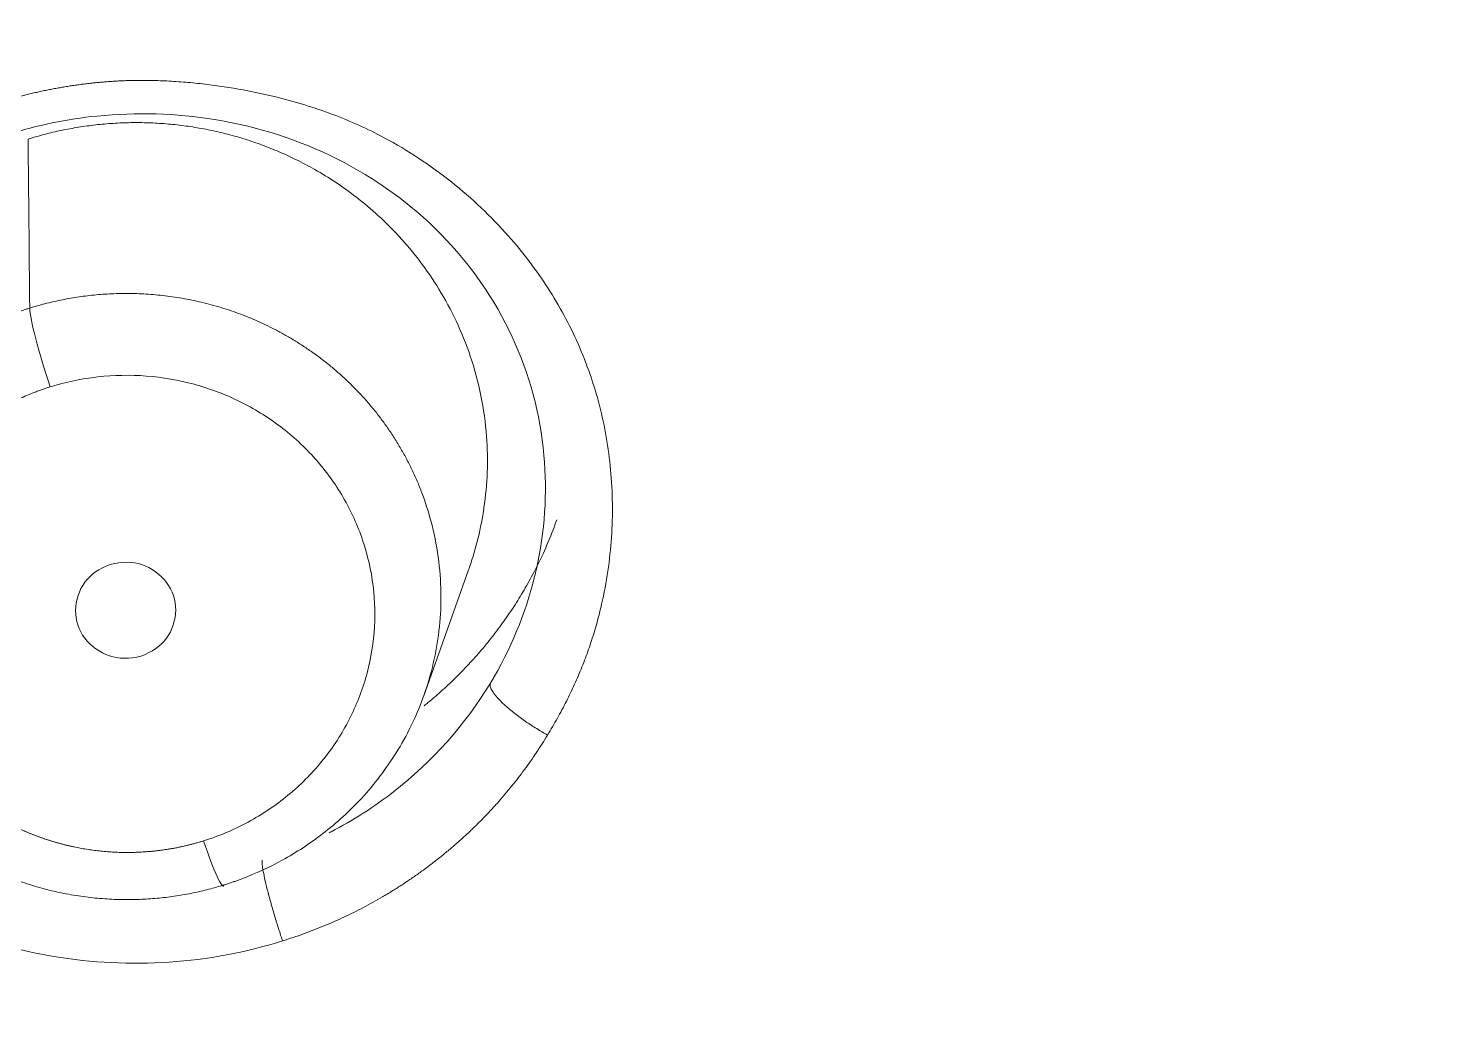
# Model space of a CAD drawing. Extents: x 6534 to 7663, y 0 to 827.
# Drawn here: x 7087.64 to 7094, y 576.96 to 581.47 of the extents above; entities that cross this region are included whole.
import ezdxf

# ---------------------------------------------------------------- set-up
doc = ezdxf.new("R2010")
doc.units = 0
doc.header["$LTSCALE"] = 30
doc.header["$MEASUREMENT"] = 0
doc.layers.add('1', color=7, linetype='CONTINUOUS')

msp = doc.modelspace()

# ---------------------------------------------------------------- linework, layer by layer
at = {"layer": '1', "color": 7, "linetype": 'Continuous', "lineweight": 18}
msp.add_line((7089.430320363834, 578.4478350738459), (7089.632726461212, 579.0173649499307), dxfattribs=at)
for centre, major_axis, ratio, start_param, end_param in [((7103.394459073822, 533.9208478015898), (62.57703589943, 0), 0.9614659969169174, 0, 3.141593206870928), ((7103.394459073841, 533.3074807273692), (-60.5, 3.704556567420745e-15), 0.961465996916715, 4.724169612243257, 7.004196626651515), ((7103.394459073841, 533.4449426646229), (60, 0), 0.9614659969167146, 1.582576958653465, 4.712388980385212), ((7103.394459073841, 533.4449426646229), (-59.925, 3.669347971945257e-15), 0.961465996916715, 4.712388980381598, 7.853981633974484), ((7087.74203626345, 579.9268205026124), (-0.08910489846021048, 0.2864566343582539), 0.08465287140831507, 0.273984099364628, 1.835867605058786), ((7088.435223229731, 577.8755724280463), (0.08910879670327765, -0.2864554371382994), 0.08460331270732319, 4.978576337743799, 6.43584092718262)]:
    msp.add_ellipse(centre, major_axis=major_axis, ratio=ratio, start_param=start_param, end_param=end_param, dxfattribs=at)
at = {"layer": '1', "color": 7, "linetype": 'Continuous', "lineweight": 13}
for centre, major_axis, ratio, start_param, end_param in [((7103.394459073841, 533.6013644797072), (61.96284250743, 0), 0.9614659969167147, 1.570796326794897, 3.141592647523717), ((7103.394459073841, 533.3074807273701), (59.42499999999999, 0), 0.9614659969167147, 1.570796326794897, 4.701939975486441), ((7103.394459073841, 533.3074807273701), (57.94795379563, 0), 0.9614659969167149, 1.57918664313506, 4.71238898038469), ((7103.394459073841, 533.3518733314663), (57.40309474942, 0), 0.961465996916715, 1.579486275231988, 4.71238898038469)]:
    msp.add_ellipse(centre, major_axis=major_axis, ratio=ratio, start_param=start_param, end_param=end_param, dxfattribs=at)
at = {"layer": '1', "color": 7, "linetype": 'Continuous', "lineweight": 18}
for points, knots in [([(7040.495335583485, 539.0743954198838), (7040.495375012621, 540.309430454327), (7040.534796826194, 541.5291684444405), (7040.686484201206, 543.9334229945171), (7040.798743865589, 545.1180097375191), (7041.090070420118, 547.4485429585166), (7041.269138391587, 548.5944749603523), (7041.688030480564, 550.8446601210444), (7041.92785819816, 551.9489164474094), (7042.462257589615, 554.1133232350858), (7042.756832091029, 555.1734740508969), (7043.394802916262, 557.2477842420617), (7043.738198948302, 558.2619449232602), (7044.468017032275, 560.2428928300337), (7044.854436149557, 561.2096823939096), (7045.664681619643, 563.0950047734973), (7046.088504226211, 564.013545330567), (7046.968144339496, 565.802033941552), (7047.42395665303, 566.6719828571554), (7048.362356762838, 568.3632709763847), (7048.844941778659, 569.1846128408574), (7049.831911688843, 570.7790216661501), (7050.336296433697, 571.5520898611239), (7051.362140086173, 573.0505844892932), (7051.883602071682, 573.7760104967151), (7052.939138273059, 575.180118913202), (7053.473216793484, 575.858799805736), (7054.549796562025, 577.170545816813), (7055.092300860035, 577.8036104396774), (7056.181815033537, 579.0254451074811), (7056.728823316695, 579.6142161231642), (7057.549980359592, 580.4652658228574), (7057.960722739201, 580.882766774042), (7058.439644645401, 581.3560724523231), (7058.678968390118, 581.5893143717644), (7058.798587553228, 581.7050868430683), (7058.858385415593, 581.762761489636), (7058.8882812873, 581.7915459824476), (7058.90322844211, 581.805925029596), (7058.910701822235, 581.8131112544011), (7058.914438462725, 581.8167035422425), (7058.916306770544, 581.8184994800408), (7058.917240921344, 581.8193973974112), (7058.917707995965, 581.8198463432145), (7058.917908170636, 581.8200387457987), (7058.91804162038, 581.8201670135745), (7058.918085154385, 581.8202088570283), (7060.391353624219, 583.2362562935996), (7061.935578980003, 584.579582447865), (7065.149731560021, 587.1093747791838), (7066.819638995216, 588.295825456878), (7070.267654048701, 590.5017266190671), (7072.045753489288, 591.5211722196932), (7075.691867594142, 593.3845618922883), (7077.559857124787, 594.2284906248278), (7081.366919940774, 595.7340607277933), (7083.306026174405, 596.3957117632513), (7087.236181198474, 597.5323435133882), (7089.227212620797, 598.0073103628883), (7093.241699393961, 598.7678179924224), (7095.265149276751, 599.0533504100717), (7099.32495960107, 599.4339423720653), (7101.361314811398, 599.5289927203166), (7103.394459970206, 599.5291235079126)], [0, 0, 0, 0, 0.03125000000024419, 0.03125000000024419, 0.06250000000048839, 0.06250000000048839, 0.09375000000073258, 0.09375000000073258, 0.1250000000009767, 0.1250000000009767, 0.1562500000012209, 0.1562500000012209, 0.1875000000014651, 0.1875000000014651, 0.2187500000017093, 0.2187500000017093, 0.2500000000019535, 0.2500000000019535, 0.2812500000021977, 0.2812500000021977, 0.3125000000024419, 0.3125000000024419, 0.3437500000026861, 0.3437500000026861, 0.3750000000029302, 0.3750000000029302, 0.4062500000031744, 0.4062500000031744, 0.4375000000034186, 0.4375000000034186, 0.4687500000036628, 0.4687500000036628, 0.4843750000037849, 0.4921875000038459, 0.4960937500038763, 0.4980468750038917, 0.4990234375038993, 0.4995117187539029, 0.4997558593789049, 0.4998779296914058, 0.499938964847656, 0.4999694824257812, 0.4999847412148437, 0.4999923706093749, 0.4999961853066406, 0.4999961853066406, 0.5000000000039063, 0.5000000000039063, 0.562500000003418, 0.562500000003418, 0.6250000000029298, 0.6250000000029298, 0.6875000000024415, 0.6875000000024415, 0.7500000000019531, 0.7500000000019531, 0.8125000000014648, 0.8125000000014648, 0.8750000000009766, 0.8750000000009766, 0.9375000000004883, 0.9375000000004883, 1, 1, 1, 1]), ([(7087.47860260957, 581.1216004761086), (7087.486527605252, 581.1240517785295), (7087.502339632576, 581.1289426406088), (7087.526099316389, 581.1359816814561), (7087.549815811642, 581.142779943491), (7087.573495841323, 581.1493177102479), (7087.597137128822, 581.155600278104), (7087.620739797459, 581.1616262827088), (7087.644303337302, 581.1673961266442), (7087.66782741232, 581.1729097367274), (7087.691311645556, 581.1781671608878), (7087.714755676298, 581.1831684092876), (7087.738159144854, 581.1879134966157), (7087.761521696589, 581.192402430826), (7087.784842980849, 581.1966352161357), (7087.808122651233, 581.2006118522299), (7087.831360365513, 581.2043323344756), (7087.854555785647, 581.20779665386), (7087.877708577766, 581.211004797045), (7087.900818412159, 581.2139567462395), (7087.923884963317, 581.2166524796762), (7087.946907909724, 581.2190919698737), (7087.9698869346, 581.2212751901202), (7087.992821723131, 581.2232020904235), (7088.015711972704, 581.2248726869225), (7088.038557354843, 581.2262867295553), (7088.061357656716, 581.2274449377778), (7088.103673675882, 581.2291176491149), (7088.166118644966, 581.230034101623), (7088.249194954202, 581.2282063147923), (7088.333882315948, 581.2233318940944), (7088.448858513191, 581.2127511104886), (7088.592605808721, 581.1923844601674), (7088.750437297233, 581.159271368288), (7088.89224018154, 581.1202313470026), (7089.01762532994, 581.0774304296178), (7089.137588679055, 581.0279421935452), (7089.268770339733, 580.9635305646493), (7089.409830645844, 580.8795563211638), (7089.556188576947, 580.7730537713724), (7089.691767246783, 580.6552577862594), (7089.842553669622, 580.4993255006843), (7089.996549914413, 580.2974135665554), (7090.112437251992, 580.0827600161742), (7090.183762857689, 579.9020832180995), (7090.226382102161, 579.76110238418), (7090.257324568749, 579.6170640248743), (7090.276808771971, 579.4686184952784), (7090.284780416458, 579.3171451339836), (7090.280682395325, 579.1640107042235), (7090.264372327404, 579.0120829575039), (7090.242885516518, 578.8979504514637), (7090.224334597833, 578.8208773468009), (7090.213505580338, 578.779990210031), (7090.201761645938, 578.7393506509161), (7090.189101017564, 578.6989591156421), (7090.175525936449, 578.6588159754742), (7090.161037525702, 578.6189215184195), (7090.145637154968, 578.5792759573865), (7090.129326112604, 578.5398794074313), (7090.112105551116, 578.5007319704282), (7090.093977033797, 578.4618334199545), (7090.074940393786, 578.4231843829889), (7090.05500178301, 578.3847819118978), (7090.03414347292, 578.346636095463), (7090.012437206382, 578.3087077120485), (7089.997261402104, 578.2837245697297), (7089.989656239831, 578.2712045841022)], [0, 0, 0, 0, 0.004842908889131759, 0.009662618221017456, 0.01445959999081757, 0.01923433360574855, 0.02398730587361013, 0.02871901098363546, 0.03342995047907618, 0.03812063322135135, 0.04279157534559254, 0.0474433002071691, 0.05207633831877778, 0.05669122727843134, 0.06128851168732277, 0.06586874305810776, 0.07043247971293308, 0.07498028667133798, 0.07951273552774817, 0.08403040431857987, 0.08853387737879329, 0.0930237451880549, 0.0975006042062086, 0.1019650566984974, 0.106417710550216, 0.1108591790712373, 0.1152900807904889, 0.1197110392403844, 0.1355249047348589, 0.1516772598575123, 0.1681909206637962, 0.1850871904959499, 0.2192547909104339, 0.2533313597310567, 0.2800582162164237, 0.3062692147140473, 0.3320658272987877, 0.3575543872052763, 0.3940049072293521, 0.4311730387560202, 0.4676083079987383, 0.5038158639069952, 0.564445613441853, 0.6239682418409482, 0.6545362162371151, 0.6848949146575575, 0.7152222040258313, 0.7456931558682025, 0.7773425710080748, 0.8086212453325108, 0.8397093950717908, 0.8707880310164308, 0.8793651148533301, 0.8879297542135673, 0.8964860686898733, 0.9050381810598791, 0.9135902117538875, 0.9221462733191579, 0.9307104649205841, 0.9392868669171183, 0.9478795355521402, 0.956492497794142, 0.9651297463617993, 0.9737952349645764, 0.9824928737867253, 0.9912265252392302, 1, 1, 1, 1]), ([(7087.551897374651, 580.9860625893848), (7087.682634473431, 581.0268979480097), (7087.993339758576, 581.0904214056359), (7088.510693659252, 581.0751013505846), (7089.057760522232, 580.8994341044986), (7089.530315633284, 580.5579669233848), (7089.857700853998, 580.0880372736333), (7090.001723441535, 579.554465810158), (7089.977571200049, 579.1902320508825), (7089.939204403921, 579.0200828224447)], [0, 0, 0, 0, 0.1060924566043094, 0.2432453408751398, 0.3960800615816324, 0.5528273537169232, 0.7078524812152074, 0.8598094928118025, 1, 1, 1, 1]), ([(7087.642301296522, 580.964213776701), (7087.654651170228, 580.9679817364768), (7087.679377591669, 580.9755257943038), (7087.7168599079, 580.9857370322948), (7087.754653704788, 580.99514057849), (7087.792764648674, 581.0036450841967), (7087.831163758156, 581.0112609478797), (7087.86983082611, 581.0179718235145), (7087.908742759577, 581.0237691798138), (7087.947876727267, 581.0286430285041), (7087.987209327188, 581.0325844348758), (7088.026716824761, 581.0355848608692), (7088.066375103809, 581.037636359396), (7088.10615969537, 581.0387315395856), (7088.146045786231, 581.0388635933464), (7088.18600823355, 581.0380263051534), (7088.226021578474, 581.0362140660368), (7088.26606006066, 581.0334218861144), (7088.306097633189, 581.029645407159), (7088.346107977994, 581.0248809147915), (7088.386064521768, 581.0191253503758), (7088.425940452373, 581.0123763225824), (7088.465708735702, 581.0046321186064), (7088.505342133059, 580.9958917150175), (7088.54481321891, 580.9861547882324), (7088.584094399411, 580.9754217245895), (7088.623157930212, 580.9636936299958), (7088.661975939163, 580.9509723392066), (7088.700520432734, 580.937260424384), (7088.738763365517, 580.922561204241), (7088.776676475531, 580.9068787487408), (7088.814231998396, 580.8902178981484), (7088.868808145844, 580.8643253172722), (7088.942063100431, 580.8255975016186), (7089.034337231615, 580.7689121116505), (7089.129906252298, 580.700414036492), (7089.226930535772, 580.6187980290988), (7089.323224023246, 580.5228849044256), (7089.416233559714, 580.4117019794262), (7089.503038329255, 580.2845877207765), (7089.580365672293, 580.1412380618667), (7089.668521750395, 579.9228659158316), (7089.72659459494, 579.6372686885329), (7089.714901501359, 579.312206606995), (7089.666203034636, 579.1127459337372), (7089.634198415112, 579.0215041204283), (7089.632752887736, 579.0174399539196)], [0, 0, 0, 0, 0.01106739543789154, 0.02215869492843066, 0.03327393665165797, 0.04441315881018595, 0.05557639962987225, 0.0667636973604987, 0.07797509027644188, 0.08921061667733496, 0.1004703148887278, 0.1117542232627395, 0.1230623801787068, 0.1343948240438271, 0.1457515932937979, 0.1571327263934461, 0.1685382618373571, 0.1799682381504984, 0.1914226938888335, 0.2029016676399384, 0.214405198023606, 0.2259333236924519, 0.2374860833325073, 0.2490635156638163, 0.2606656594410239, 0.2722925534539578, 0.2839442365282074, 0.2956207475257003, 0.3073221253452707, 0.3190484089232248, 0.3307996372339014, 0.3425758492902288, 0.3543770841442779, 0.3827850822036549, 0.41394649759139, 0.4478629858650451, 0.4845363448469935, 0.5239685266391841, 0.5661616456930313, 0.6111179843809935, 0.6588399969324115, 0.709330312266863, 0.818901838288163, 0.914538396453778, 0.9961877796053844, 1, 1, 1, 1]), ([(7088.527343986848, 577.5937043095241), (7088.532876463722, 577.5954593811753), (7088.543906553696, 577.5989584646172), (7088.560313202775, 577.6044373703303), (7088.57655042184, 577.6100587129563), (7088.592611498117, 577.6158359065871), (7088.665872090631, 577.6431547001234), (7088.798820693769, 577.7044560484865), (7088.983260716528, 577.8249249626137), (7089.159924991196, 577.98650739595), (7089.316374994333, 578.1918205123002), (7089.438071840907, 578.4403318626273), (7089.509019325709, 578.7272648106782), (7089.513211766955, 579.0422813111477), (7089.458802664726, 579.2731991421629), (7089.40353439667, 579.4123544211193), (7089.380050622298, 579.4648106095688), (7089.35456687763, 579.5158063965787), (7089.327186774017, 579.5652893695501), (7089.298015160879, 579.6132053293882), (7089.267156947284, 579.6595082888348), (7089.234716993193, 579.7041576417487), (7089.200799741428, 579.747118706508), (7089.165508941664, 579.7883623638572), (7089.128947373647, 579.8278649216309), (7089.091216594072, 579.8656079088742), (7089.052416700501, 579.9015778795406), (7089.012646113795, 579.935766206127), (7088.972001378314, 579.9681688699011), (7088.930576979682, 579.9987862473495), (7088.888465179666, 580.0276228942735), (7088.84575586774, 580.0546873283897), (7088.802536428859, 580.0799918113839), (7088.758891626904, 580.103552131256), (7088.714903503281, 580.125387385754), (7088.670651290062, 580.1455197676282), (7088.626211337105, 580.163974352387), (7088.581657052527, 580.1807788891638), (7088.537058855902, 580.1959635952735), (7088.492484143563, 580.2095609549565), (7088.447997265364, 580.221605522775), (7088.403659512255, 580.2321337320705), (7088.359529114046, 580.2411837088393), (7088.315661246708, 580.2487950913414), (7088.27210804859, 580.2550088557123), (7088.228918644936, 580.2598671477995), (7088.186139180084, 580.2634131214177), (7088.143812856741, 580.2656907831815), (7088.1019799818, 580.2667448439247), (7088.060678017969, 580.2666205772352), (7088.019941641233, 580.2653636834516), (7087.979802801528, 580.2630201654015), (7087.940290793778, 580.2596361929295), (7087.901432310711, 580.2552580401248), (7087.863251579794, 580.2499317882598), (7087.825770207897, 580.2437039161646), (7087.789008107025, 580.2366186791223), (7087.75298048265, 580.2287272477902), (7087.717709207891, 580.2200539377), (7087.683181695441, 580.2107190915394), (7087.660555396138, 580.2038474923907), (7087.649328614397, 580.2004379227201)], [0, 0, 0, 0, 0.003921000550915548, 0.007817292298764236, 0.01168887594951093, 0.01553575219743095, 0.01935792172501927, 0.06457347109569664, 0.11437095560838, 0.1687502699754867, 0.2277113018428192, 0.2912537768280775, 0.3593770636961903, 0.4320799410203562, 0.5093603261521503, 0.5227661518493071, 0.5360504369442018, 0.5492131549005594, 0.5622542805810801, 0.5751737901981627, 0.5879716612655298, 0.6006478725506844, 0.6132024040282632, 0.6256352368342487, 0.6379463532210728, 0.6501357365135871, 0.6622033710659239, 0.6741492422192495, 0.6859733362603967, 0.6976756403813937, 0.7092561426398937, 0.7207148319204937, 0.7320516978969669, 0.7432667309953822, 0.754359922358146, 0.7653312638089553, 0.7761807478186453, 0.7869083674719801, 0.7975141164353441, 0.8079979889253674, 0.8183599796784715, 0.8286000839213559, 0.8387182973424141, 0.8487146160640895, 0.8585890366161822, 0.8683415559100972, 0.8779721712140596, 0.8874808801292786, 0.896867680567091, 0.9061325707270712, 0.9152755490761302, 0.9242966143285956, 0.9331957654273045, 0.9419730015256931, 0.9506283219709121, 0.9591617262879717, 0.9675732141649367, 0.9758627854391655, 0.9840304400846468, 0.9920761782003964, 1, 1, 1, 1]), ([(7087.649327673147, 580.2004412216133), (7087.643869189236, 580.1987098216891), (7087.632944558154, 580.1952445910988), (7087.61663088107, 580.1898001144646), (7087.600359712715, 580.184170642176), (7087.584139371289, 580.1783385106128), (7087.510042044905, 580.1507049704664), (7087.375898957657, 580.0886984664626), (7087.19042104701, 579.9669360489402), (7087.013599383825, 579.8041546520412), (7086.857746076675, 579.5980470557965), (7086.737132718241, 579.3494334094062), (7086.667342219179, 579.0632915983765), (7086.663845378757, 578.7499906968637), (7086.718061756035, 578.5205322216225), (7086.77295046576, 578.3822100399966), (7086.796339848612, 578.329901233381), (7086.821719249452, 578.2790396473661), (7086.848986495677, 578.2296773948378), (7086.878038321721, 578.18186842346), (7086.908771332618, 578.1356586067018), (7086.9410821598, 578.091088544174), (7086.974867807868, 578.0481930186238), (7087.01002592824, 578.0070013501722), (7087.046455089437, 577.9675375256006), (7087.084055025625, 577.9298203975673), (7087.122726868437, 577.8938638743089), (7087.162373360984, 577.8596771193338), (7087.202899054669, 577.8272647545423), (7087.244210489026, 577.7966270671623), (7087.286216355, 577.7677602191261), (7087.328827642044, 577.7406564580488), (7087.371957769533, 577.7153043289), (7087.415522702939, 577.691688885549), (7087.459441055325, 577.6697919014109), (7087.503634174679, 577.649592078486), (7087.548026217661, 577.6310652541238), (7087.592544210338, 577.6141846049195), (7087.637118096517, 577.598920847176), (7087.68168077426, 577.5852424334457), (7087.726168121202, 577.5731157446894), (7087.770519009287, 577.5625052776536), (7087.814675309524, 577.5533738271151), (7087.858581887373, 577.545682662671), (7087.902186589381, 577.5393916998114), (7087.945440221638, 577.5344596650475), (7087.988296520669, 577.5308442549053), (7088.03071211731, 577.5285022886055), (7088.072646494127, 577.5273898544374), (7088.114061937059, 577.5274624492667), (7088.154923481236, 577.5286751128529), (7088.195198853631, 577.5309825506283), (7088.234858405256, 577.5343392680638), (7088.27387506178, 577.5386996320344), (7088.312224189251, 577.5440181687295), (7088.349883754749, 577.5502489664354), (7088.386833395572, 577.5573483204912), (7088.423057465538, 577.5652655008034), (7088.458533542226, 577.5739768817557), (7088.493274025, 577.5833616782952), (7088.516043216459, 577.5902759295723), (7088.527343167625, 577.5937073514533)], [0, 0, 0, 0, 0.003868486195645067, 0.007742403425613244, 0.01162175170804964, 0.01550653106025653, 0.01939674149854019, 0.06511034352624338, 0.1152657611373029, 0.1698603636619764, 0.2288909838215356, 0.2923537659798713, 0.3602439767889326, 0.4325557796499246, 0.5092819740098118, 0.5226462670641754, 0.5358905795137077, 0.5490149142749745, 0.5620192752156739, 0.574903667105464, 0.5876680955676481, 0.600312567031767, 0.6128370886870853, 0.6252416684369696, 0.6375263148541629, 0.6496910371369478, 0.6617358450662322, 0.6736607489635034, 0.6854657596497125, 0.6971508884050395, 0.7087161469295697, 0.7201615473048861, 0.7314871019565501, 0.7426928236174987, 0.7537787252923551, 0.7647448202226411, 0.7755911218529139, 0.7863176437978063, 0.7969243998099902, 0.807411403749057, 0.8177786695513193, 0.8280262112005381, 0.8381540426995779, 0.8481621780429824, 0.8580506311905014, 0.8678194160415309, 0.8774685464105165, 0.886998036003293, 0.8964078983943716, 0.9056981470051886, 0.9148687950833169, 0.9239198556826407, 0.9328513416445154, 0.9416632655799033, 0.9503556398525096, 0.9589284765629185, 0.9673817875337455, 0.9757155842958205, 0.983929878075401, 0.9920246797824551, 1, 1, 1, 1]), ([(7089.43256879817, 578.4039451499584), (7089.438211015723, 578.4084997196555), (7089.455115452189, 578.4223010549244), (7089.4829270801, 578.4457927683666), (7089.515708622336, 578.4747639341381), (7089.547872698326, 578.5045028919972), (7089.579398222199, 578.5349990147961), (7089.610264246596, 578.566241116047), (7089.640449978089, 578.5982174490523), (7089.669934792763, 578.630915706422), (7089.698698251952, 578.6643230199784), (7089.726720118093, 578.6984259610449), (7089.75398037077, 578.7332105412247), (7089.780459222678, 578.768662213271), (7089.806137136433, 578.8047658735918), (7089.830994838696, 578.8415058606306), (7089.855013344862, 578.8788659707366), (7089.87817394455, 578.9168294106262), (7089.900458334228, 578.9553789893575), (7089.931907911452, 579.0128934485638), (7089.971708668287, 579.093277576892), (7090.007066320031, 579.1770277889386), (7090.026199040924, 579.2286654625091), (7090.031619576405, 579.2439066207212)], [0, 0, 0, 0, 0.02058839427351872, 0.06197584147730207, 0.1034566853750455, 0.1450309121054478, 0.1866985068317674, 0.2284594537464533, 0.2703137360757944, 0.3122613360844656, 0.3543022350801009, 0.3964364134177391, 0.4386638505043027, 0.4809845248029826, 0.5233984138375917, 0.5659054941969024, 0.6085057415389097, 0.6511991305950694, 0.6939856351744946, 0.7368652281680915, 0.8403370390619852, 0.9530785362700848, 1, 1, 1, 1])]:
    msp.add_open_spline(points, degree=3, knots=knots, dxfattribs=at)
at = {"layer": '1', "color": 7, "linetype": 'Continuous', "lineweight": 13}
msp.add_open_spline([(7087.642301296522, 580.964213776701), (7087.644626022691, 580.7096741979308), (7087.646950748589, 580.455134619076), (7087.649275474216, 580.2005950401362)], degree=3, dxfattribs=at)
for points, degree, knots in [([(7087.741977319855, 579.8444956017643), (7087.811777645856, 579.8662075659417), (7087.883798604311, 579.8813146465504), (7088.029525497552, 579.8977408869118), (7088.103227840437, 579.8990596417993), (7088.249489683303, 579.8878579553179), (7088.322045578199, 579.8753377900616), (7088.463230555573, 579.8369379740293), (7088.531856158105, 579.8110592697481), (7088.662547247055, 579.7469346667144), (7088.724609512185, 579.7086903485229), (7088.839792323746, 579.6213013163801), (7088.89291003114, 579.5721587564144), (7088.988165203666, 579.4648582684249), (7089.030300320941, 579.4067029851662), (7089.101973083227, 579.2836079818976), (7089.131508961646, 579.2186712959569), (7089.176849359989, 579.0845047251473), (7089.192652762367, 579.0152781472393), (7089.209921171296, 578.875187752255), (7089.211385752222, 578.804327388149), (7089.199919620634, 578.663688197817), (7089.18698919075, 578.5939128380865), (7089.147228462558, 578.4581209360344), (7089.120399144288, 578.3921077407299), (7089.053869378208, 578.2663732269443), (7089.014170570243, 578.2066550075829), (7088.923424406431, 578.0958020959033), (7088.872379287317, 578.0446701358983), (7088.760898506665, 577.9529520573483), (7088.70046559293, 577.912368199477), (7088.572527526871, 577.8433040132827), (7088.50502552799, 577.8148253872555), (7088.435282236209, 577.7929451740342)], 3, [0, 0, 0, 0, 0.0625, 0.0625, 0.125, 0.125, 0.1875, 0.1875, 0.25, 0.25, 0.3125, 0.3125, 0.375, 0.375, 0.4375, 0.4375, 0.5, 0.5, 0.5625, 0.5625, 0.625, 0.625, 0.6875, 0.6875, 0.75, 0.75, 0.8125, 0.8125, 0.875, 0.875, 0.9375, 0.9375, 1, 1, 1, 1]), ([(7088.435282235767, 577.7929455193012), (7088.429879850847, 577.791290033209), (7088.419099296509, 577.78798648153), (7088.40286844269, 577.783340739215), (7088.386645489233, 577.7789336130022), (7088.37042787161, 577.7747842033391), (7088.354222006165, 577.7708845946704), (7088.338031806961, 577.7672339823912), (7088.32186174146, 577.7638295935603), (7088.305716017023, 577.7606691061887), (7088.289598797168, 577.7577500084358), (7088.273514143861, 577.7550697721149), (7088.257466032779, 577.7526258094681), (7088.241458349226, 577.7504154875774), (7088.22549488926, 577.7484361274032), (7088.209579359492, 577.7466850068718), (7088.193715377312, 577.7451593628507), (7088.177906471055, 577.7438563933783), (7088.162156080234, 577.7427732597857), (7088.146467555825, 577.7419070888045), (7088.130844160579, 577.7412549746414), (7088.115289069396, 577.7408139810145), (7088.099805369717, 577.7405811431586), (7088.08439606197, 577.7405534697978), (7088.069064060051, 577.7407279450786), (7088.053812191838, 577.7411015304756), (7088.038643199734, 577.7416711666524), (7088.023559741263, 577.7424337752977), (7088.008564389675, 577.7433862609169), (7087.993659634601, 577.7445255125936), (7087.978847882722, 577.7458484057129), (7087.964131458483, 577.7473518036481), (7087.949512604817, 577.7490325594154), (7087.93499348391, 577.7508875172853), (7087.920576177981, 577.752913514365), (7087.906262690092, 577.755107382141), (7087.892054944977, 577.7574659479865), (7087.877954789892, 577.7599860366304), (7087.863963995491, 577.7626644715965), (7087.850084256714, 577.7654980765988), (7087.836317193699, 577.7684836769067), (7087.822664352706, 577.7716181006731), (7087.809127207064, 577.774898180226), (7087.795707158126, 577.7783207533253), (7087.782405536242, 577.7818826643852), (7087.769223601746, 577.785580765662), (7087.756162545953, 577.7894119184039), (7087.743223492166, 577.7933729939728), (7087.730407496701, 577.7974608749237), (7087.717715549911, 577.8016724560594), (7087.705148577224, 577.806004645443), (7087.692707440194, 577.8104543653831), (7087.680392937545, 577.8150185533846), (7087.668205806236, 577.8196941630636), (7087.656146722526, 577.8244781650365), (7087.644216303033, 577.8293675477717), (7087.632415105822, 577.8343593184122), (7087.620743631465, 577.8394505035653), (7087.609202324131, 577.8446381500657), (7087.597791572655, 577.8499193257035), (7087.586511711633, 577.8552911199235), (7087.575363022486, 577.8607506444982), (7087.564345734557, 577.8662950341682), (7087.553460026181, 577.8719214472544), (7087.542706025767, 577.8776270662433), (7087.532083812877, 577.8834090983432), (7087.521593419297, 577.8892647760163), (7087.511234830109, 577.895191357477), (7087.501007984762, 577.9011861271715), (7087.490912778129, 577.9072463962289), (7087.480949061574, 577.9133695028822), (7087.471116644, 577.9195528128707), (7087.461415292899, 577.9257937198158), (7087.451844735398, 577.9320896455702), (7087.442404659289, 577.9384380405459), (7087.433094714068, 577.9448363840202), (7087.423914511945, 577.951282184415), (7087.414863628874, 577.9577729795574), (7087.405941605547, 577.9643063369181), (7087.397147948403, 577.9708798538259), (7087.388482130615, 577.9774911576656), (7087.379943593069, 577.9841379060513), (7087.371531745346, 577.9908177869834), (7087.363245966679, 577.9975285189835), (7087.355085606909, 578.0042678512127), (7087.347049987429, 578.0110335635691), (7087.339138402125, 578.0178234667696), (7087.331350118292, 578.0246354024125), (7087.323684377553, 578.0314672430227), (7087.316140396763, 578.038316892083), (7087.3087173689, 578.0451822840469), (7087.301414463949, 578.0520613843346), (7087.294230829772, 578.0589521893176), (7087.287165592968, 578.065852726284), (7087.280217859719, 578.0727610533927), (7087.273386716637, 578.0796752596134), (7087.266671231575, 578.0865934646495), (7087.260070454451, 578.093513818852), (7087.253583418052, 578.1004345031201), (7087.247209138814, 578.1073537287871), (7087.240946617612, 578.1142697374967), (7087.234794840519, 578.1211808010653), (7087.228752779568, 578.1280852213372), (7087.222819393486, 578.1349813300271), (7087.216993628435, 578.1418674885495), (7087.211274418723, 578.1487420878416), (7087.205660687517, 578.1556035481776), (7087.200151347531, 578.1624503189696), (7087.194745301716, 578.1692808785638), (7087.189441443928, 578.1760937340255), (7087.184238659589, 578.1828874209173), (7087.179135826327, 578.1896605030702), (7087.174131814623, 578.1964115723454), (7087.169225488424, 578.2031392483909), (7087.16441570576, 578.209842178389), (7087.15970131934, 578.216519036801), (7087.155081177148, 578.2231685251031), (7087.150554123007, 578.2297893715177), (7087.146118997155, 578.2363803307362), (7087.141774636794, 578.2429401836434), (7087.137519876632, 578.2494677370296), (7087.133353549411, 578.2559618233036), (7087.129274486436, 578.2624213001977), (7087.12528151807, 578.2688450504716), (7087.12137347424, 578.27523198161), (7087.117549184926, 578.2815810255202), (7087.113807480626, 578.2878911382213), (7087.110147192829, 578.2941612995369), (7087.106567154467, 578.3003905127794), (7087.10306620036, 578.3065778044347), (7087.099643167645, 578.3127222238459), (7087.096296896206, 578.3188228428903), (7087.093026229079, 578.3248787556618), (7087.089830012861, 578.330889078145), (7087.086707098101, 578.3368529478907), (7087.083656339683, 578.3427695236937), (7087.0806765972, 578.3486379852616), (7087.077766735318, 578.3544575328929), (7087.07492562413, 578.3602273871461), (7087.072152139504, 578.3659467885141), (7087.069445163418, 578.3716149970955), (7087.066803584286, 578.3772312922679), (7087.064226297283, 578.3827949723595), (7087.061712204644, 578.3883053543236), (7087.059260215978, 578.3937617734109), (7087.056869248552, 578.3991635828465), (7087.054538227581, 578.4045101535039), (7087.052266086506, 578.4098008735805), (7087.050051767258, 578.415035148279), (7087.04789422052, 578.4202123994833), (7087.045792405987, 578.425332065442), (7087.043745292603, 578.4303936004512), (7087.041751858809, 578.4353964745346), (7087.039811092766, 578.4403401731374), (7087.037921992585, 578.4452241968042), (7087.036083566536, 578.4500480608963), (7087.034294833293, 578.4548112951916), (7087.03255482201, 578.4595134439201), (7087.030862572978, 578.4641540642192), (7087.029217136153, 578.4687327303755), (7087.027617577396, 578.4732490169472), (7087.026062956586, 578.4777025589633), (7087.008792762482, 578.5278968148273), (7086.985369072677, 578.6167772061667), (7086.969954556762, 578.736169729721), (7086.967487336005, 578.8271164215971), (7086.971409689745, 578.9144210879908), (7086.982670674944, 579.0032745593094), (7087.004515678678, 579.0979361639052), (7087.030654338791, 579.1782940993926), (7087.057963715808, 579.2447304381317), (7087.111043433633, 579.3533693206978), (7087.197137565289, 579.4813433561553), (7087.305586740489, 579.592746300736), (7087.381219416232, 579.656217241059), (7087.433309986313, 579.6948536863138), (7087.489115448903, 579.7312840540494), (7087.548606541015, 579.7651135650522), (7087.611689209829, 579.7959573264684), (7087.663213882866, 579.8172076089463), (7087.700624802914, 579.8307985231254), (7087.721952762928, 579.8381108770741), (7087.735546837884, 579.8424450292378), (7087.7419773194, 579.844495237543)], 3, [0, 0, 0, 0, 0.004831871539411592, 0.009642084830881423, 0.01443063980021726, 0.01919753637416247, 0.02394277448039489, 0.02866635404752391, 0.03336827500509638, 0.03804853728359061, 0.04270714081441897, 0.04734408552992972, 0.05195937136340484, 0.05655299824905924, 0.0611249661220425, 0.06567527491843936, 0.07020392457526689, 0.07471091503047748, 0.07919624622295789, 0.08365991809252794, 0.08810193057994144, 0.0925222836268877, 0.0969209771759886, 0.1012980111708027, 0.1056533855558188, 0.1099871002764632, 0.1142991552790949, 0.1185895505110072, 0.1228582859204279, 0.1271053614565178, 0.1313307770693729, 0.1355345327100235, 0.1397166283304339, 0.1438770638835013, 0.1480158393230588, 0.1521329546038726, 0.1562284096816432, 0.1603022045130052, 0.1643543390555289, 0.1683848132677165, 0.1723936271090046, 0.1763807805397661, 0.1803462735213059, 0.184290106015863, 0.1882122779866121, 0.1921127893976627, 0.195991640214055, 0.1998488304017669, 0.2036843599277091, 0.2074982287597251, 0.211290436866596, 0.2150609842180335, 0.2188098707846866, 0.2225370965381351, 0.2262426614508967, 0.2299265654964203, 0.2335888086490915, 0.2372293908842276, 0.2408483121780837, 0.2444455725078439, 0.2480211718516306, 0.2515751101885008, 0.2551073874984411, 0.25861800376238, 0.2621069589621712, 0.2655742530806104, 0.2690198861014222, 0.2724438580092702, 0.2758461687897473, 0.2792268184293842, 0.2825858069156444, 0.2859231342369272, 0.2892388003825638, 0.2925328053428219, 0.2958051491089014, 0.2990558316729395, 0.3022848530280048, 0.3054922131681021, 0.3086779120881676, 0.3118419497840788, 0.3149843262526369, 0.3181050414915884, 0.3212040954996055, 0.3242814882763019, 0.3273372198222192, 0.3303712901388391, 0.3333836992285722, 0.3363744470947687, 0.3393435337417088, 0.342290959174613, 0.3452167233996276, 0.3481208264238423, 0.3510032682552746, 0.3538640489028809, 0.3567031683765505, 0.3595206266871038, 0.3623164238463031, 0.3650905598668379, 0.367843034762337, 0.3705738485473627, 0.3732830012374114, 0.3759704928489128, 0.3786363233992338, 0.3812804929066737, 0.3839030013904693, 0.3865038488707865, 0.389083035368734, 0.3916405609063492, 0.3941764255066045, 0.3966906291934093, 0.3991831719916099, 0.4016540539269799, 0.4041032750262338, 0.4065308353170229, 0.4089367348279241, 0.4113209735884622, 0.4136835516290819, 0.4160244689811776, 0.4183437256770678, 0.4206413217500145, 0.4229172572342051, 0.4251715321647711, 0.4274041465777769, 0.4296151005102179, 0.4318043940000308, 0.4339720270860807, 0.4361179998081757, 0.4382423122070568, 0.4403449643243934, 0.4424259562028026, 0.4444852878858268, 0.4465229594179504, 0.4485389708445904, 0.4505333222120989, 0.4525060135677715, 0.454457044959827, 0.4563864164374291, 0.4582941280506749, 0.4601801798506024, 0.4620445718891782, 0.4638873042193103, 0.4657083768948412, 0.4675077899705505, 0.4692855435021572, 0.4710416375463145, 0.4727760721606104, 0.4744888474035767, 0.4761799633346759, 0.4778494200143117, 0.4794972175038281, 0.4811233558654989, 0.4827278351625451, 0.4843106554591181, 0.4858718168203141, 0.4874113193121672, 0.4889291630016451, 0.4904253479566638, 0.4918998742460708, 0.4933527419396594, 0.4947839511081572, 0.4961935018232428, 0.4975813941575274, 0.4989476281845643, 0.5430542203279932, 0.5785334653744957, 0.6053806972265683, 0.6235915098842868, 0.6559557573081934, 0.6845660118905755, 0.7094171569994635, 0.7305053692719985, 0.74782813010056, 0.8157765395020942, 0.864408402321803, 0.8826104447428721, 0.9012868949756175, 0.9204362898887878, 0.9400570373002813, 0.9601474163229733, 0.9807055776703044, 0.9877953870939694, 0.9942267835095587, 1, 1, 1, 1]), ([(7089.939204500937, 579.0200832526934), (7089.936771751751, 579.0092944732069), (7089.894486252316, 578.8300235000679), (7089.822404647663, 578.6564946850872), (7089.731502513749, 578.5059867366886)], 3, [0, 0, 0, 0, 0.06007750858775152, 1, 1, 1, 1]), ([(7089.731493412698, 578.5059931586006), (7089.618152925394, 578.3183564499336), (7089.468708938857, 578.1507795408938), (7089.205179177229, 577.9461627494798), (7089.110824568168, 577.8856831418366), (7089.008575367072, 577.832364522902), (7089.005641092315, 577.8308443156525), (7089.002702490282, 577.829331739656)], 3, [0, 0, 0, 0, 0.6601749846024896, 0.6601749846024896, 0.990262476903728, 0.990262476903728, 1, 1, 1, 1]), ([(7089.989656239831, 578.2712045841017), (7089.791147289, 577.9423891454776), (7089.481976259078, 577.7015518074963), (7089.170682369206, 577.4590608089525), (7088.792431641481, 577.3410846421771)], 2, [0, 0, 0, 0.5, 0.5, 1, 1, 1]), ([(7088.792431641731, 577.3410846601787), (7088.786666695296, 577.3581360875223), (7088.780655362207, 577.3763975744819), (7088.768450352532, 577.4146312371527), (7088.76225811253, 577.4346016036066), (7088.750125793092, 577.475068880462), (7088.744188988252, 577.4955575797562), (7088.733055456441, 577.5355434694461), (7088.727862750398, 577.555028116617), (7088.718643807133, 577.5914777289304), (7088.714620392193, 577.6084315302696), (7088.707994587743, 577.6386607647405), (7088.705392465367, 577.6519317792031), (7088.701641749242, 577.6742576497568), (7088.700491135451, 577.6833157543006), (7088.699482765881, 577.6973150114663), (7088.699622121813, 577.7022637155642), (7088.700270751498, 577.7054333394858)], 3, [0, 0, 0, 0, 0.125, 0.125, 0.25, 0.25, 0.375, 0.375, 0.5, 0.5, 0.625, 0.625, 0.75, 0.75, 0.875, 0.875, 1, 1, 1, 1])]:
    msp.add_open_spline(points, degree=degree, knots=knots, dxfattribs=at)
at = {"layer": '1', "color": 7, "linetype": 'Continuous', "lineweight": 18}
for points in [[(7088.01304276122, 579.0423853414081), (7087.962800970191, 579.0230702204367), (7087.88728525734, 578.971636902716), (7087.841949129991, 578.833098678755), (7087.885448941721, 578.7021092674158), (7088.006860084841, 578.6141801542371), (7088.10011868232, 578.6150888308089), (7088.153129360921, 578.6278567554373)], [(7088.153129360921, 578.6278567554373), (7088.203371151951, 578.6471718764092), (7088.2788868648, 578.698605194139), (7088.324222992151, 578.8371434180904), (7088.280723180421, 578.9681328294296), (7088.159312037301, 579.0560619426083), (7088.066053439821, 579.0551532660365), (7088.01304276122, 579.0423853414081)], [(7088.792431641481, 577.3410866263134), (7088.62366527682, 577.2883458539604), (7088.28418343522, 577.2249126652973), (7087.75246237687, 577.2505138820238), (7087.419001571421, 577.3472637695263), (7087.255161347721, 577.4169592912717)]]:
    msp.add_open_spline(points, degree=3, dxfattribs=at)
at = {"layer": '1', "color": 7, "linetype": 'Continuous', "lineweight": 13}
msp.add_rational_spline([(7089.989656239868, 578.2712046335679), (7089.825154393568, 578.3630216583902), (7089.715151040053, 578.4632125294779), (7089.731492568714, 578.505991760588)], [1.193334146422804, 0.9331771990486093, 0.9355772230604661, 1.200534218458298], degree=3, dxfattribs=at)

doc.saveas('drawing.dxf')
